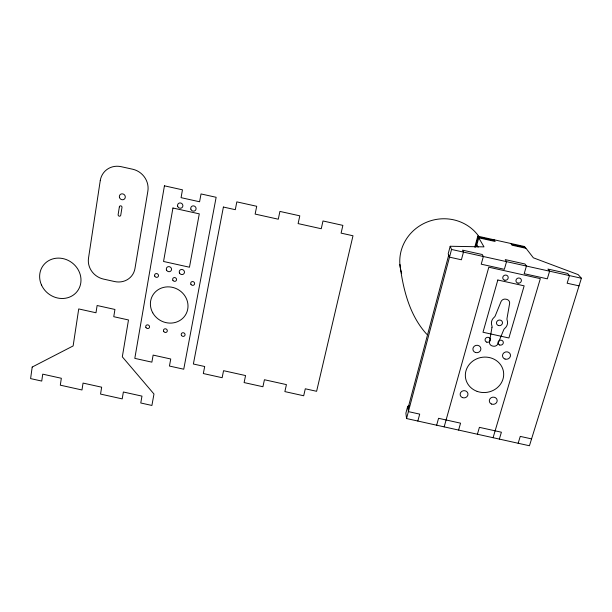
<?xml version="1.0" encoding="UTF-8"?>
<svg xmlns="http://www.w3.org/2000/svg" width="612" height="612" viewBox="0 0 612 612"><rect width="100%" height="100%" fill="white"/><g stroke="black" fill="none" stroke-linecap="round" stroke-linejoin="round"><path stroke-width="0.92" d="M409.566 406.062L407.699 406.322L405.886 413.161L406.544 418.539L529.441 445.758L581.4 278.238L578.141 274.62L533.366 257.813L526.037 248.311L512.045 245.205L510.813 243.484M525.8 248.258L524.453 246.506L477.781 236.163L484 246.873L450.195 246.261L448.183 253.85L449.506 257.155L461.402 259.786L463.475 252.106L462.55 250.147L482.256 254.516L483.358 256.505L481.231 264.185L504.364 269.311L506.545 261.645L505.237 259.61L524.935 263.979L526.419 266.052L524.186 273.702L547.319 278.827L549.607 271.192L547.916 269.066L567.615 273.434L569.474 275.591L567.14 283.226L579.036 285.858M407.974 408.426L448.703 255.158M406.544 418.539L451.549 249.459L450.195 246.261M417.835 421.041L419.702 414.125L408.388 411.616L407.699 406.322M474.774 247.172L477.781 236.163M475.493 247.118L478.263 236.989L494.603 240.615M476.32 246.705L478.745 237.831L495.154 241.465L494.06 239.774M436.647 425.21L438.559 418.302L460.553 423.167L458.595 430.068M444.174 426.87L488.804 267.214L540.335 278.636L493.081 437.702M477.406 434.229L479.41 427.344L501.404 432.217L499.346 439.095M518.157 443.256L520.261 436.394L531.568 438.896M511.425 244.341L525.119 247.378M451.549 249.459L581.4 278.238M426.832 334.32C409.436 315.371 403.117 289.216 399.896 264.384M476.825 244.861L478.11 247.194M401.648 273.289A43.284 41.295 -15.9 0 1 424.957 222.959A43.284 41.295 -15.9 0 1 479.41 237.249M32.199 367.047L30.6 378.599L41.738 381.069L42.725 374.154L61.338 378.27L60.313 385.178L81.977 389.974L83.048 383.081L101.661 387.197L100.544 394.082L122.201 398.879L123.372 392.001L141.976 396.125L140.768 402.987L151.906 405.458L153.972 394.006L122.316 356.827L128.489 319.961L113.763 316.702L114.941 309.458L97.117 305.51L95.985 312.763L78.719 308.938L73.134 345.933L32.199 367.047M100.246 180.647L88.495 258.249A18.322 16.952 37.3 0 0 103.459 279.08L114.612 281.551A18.291 16.975 36.5 0 0 134.961 268.538L147.859 191.196A18.857 17.71 45.3 0 0 132.689 169.233L121.138 166.678A18.888 17.687 45.9 0 0 100.246 180.647M119.363 206.871L118.139 214.598A1.369 1.278 42 0 0 119.241 216.166A1.369 1.278 42 0 0 120.755 215.179L121.987 207.453A1.369 1.285 42.9 0 0 120.878 205.869A1.369 1.285 42.9 0 0 119.363 206.871M491.979 327.298L489.493 341.878A4.032 3.733 -13 0 0 492.408 345.994L493.18 346.163A4.032 3.733 -13 0 0 497.969 343.753L503.676 329.891A4.054 3.756 -15 0 1 504.793 328.376A8.124 7.551 -15 0 0 507.164 320.191A4.077 3.787 -16.3 0 1 507.019 318.385L509.605 303.575A4.093 3.817 -17.3 0 0 506.667 299.352L505.887 299.184A4.093 3.817 -17.3 0 0 501.014 301.67L495.276 315.784A4.07 3.794 -15.1 0 1 494.167 317.307A8.124 7.551 -15 0 0 491.818 325.5A4.047 3.764 -13.7 0 1 491.979 327.298M164.429 185.826L134.808 358.372L151.875 362.151L153.13 355.098L170.74 358.999L169.447 366.045L183.745 369.212L216.143 197.286L201.027 193.943L199.588 201.769L181.076 197.668L182.46 189.827L164.429 185.826M172.936 208.011L163.549 261.477L189.468 267.222L199.29 213.856L172.936 208.011M223.395 207.047L193.377 364.01L204.699 366.512L203.322 373.542L222.141 377.711L223.556 370.688L245.565 375.561L244.104 382.577L262.923 386.738L264.43 379.738L286.431 384.611L284.871 391.603L303.69 395.765L305.296 388.788L316.611 391.298L352.994 235.765L341.091 233.126L342.873 225.377L322.991 220.97L321.254 228.735L298.113 223.602L299.796 215.829L279.913 211.423L278.284 219.211L255.135 214.078L256.711 206.282L236.821 201.876L235.299 209.687L223.395 207.047M497.816 280.005L482.998 332.247L508.901 337.985L524.155 285.842L497.816 280.005M41.494 285.001A21.366 19.469 37.6 0 0 77.15 291.457A21.366 19.469 37.6 0 0 62.294 258.455A21.366 19.469 37.6 0 0 41.494 285.001M119.439 197.37A3.075 2.884 44.2 0 0 124.435 199.038A3.075 2.884 44.2 0 0 123.096 193.973A3.075 2.884 44.2 0 0 119.439 197.37M172.875 280.273A1.997 1.874 31.1 0 0 176.271 280.541A1.997 1.874 31.1 0 0 174.65 277.557A1.997 1.874 31.1 0 0 172.875 280.273M163.786 331.574A1.958 1.813 27.1 0 0 167.122 331.528A1.958 1.813 27.1 0 0 165.24 328.782A1.958 1.813 27.1 0 0 163.786 331.574M145.939 327.481A1.958 1.813 28.8 0 0 149.274 327.749A1.958 1.813 28.8 0 0 147.653 324.85A1.958 1.813 28.8 0 0 145.939 327.481M181.542 335.506A1.958 1.821 25.3 0 0 184.878 335.46A1.958 1.821 25.3 0 0 183.003 332.714A1.958 1.821 25.3 0 0 181.542 335.506M154.737 276.096A1.997 1.867 32.9 0 0 158.11 276.693A1.997 1.867 32.9 0 0 156.779 273.579A1.997 1.867 32.9 0 0 154.737 276.096M190.921 284.274A1.989 1.874 29 0 0 194.325 284.542A1.989 1.874 29 0 0 192.711 281.558A1.989 1.874 29 0 0 190.921 284.274M152.725 312.778A19.102 17.817 29 0 0 185.298 315.257A19.102 17.817 29 0 0 169.578 286.913A19.102 17.817 29 0 0 152.725 312.778M177.648 206.229A2.731 2.601 40.8 0 0 182.169 207.491A2.731 2.601 40.8 0 0 180.823 203.023A2.731 2.601 40.8 0 0 177.648 206.229M190.845 209.151A2.731 2.609 39.5 0 0 195.358 210.413A2.731 2.609 39.5 0 0 194.027 205.953A2.731 2.609 39.5 0 0 190.845 209.151M166.617 270.252A2.67 2.509 32.7 0 0 171.161 270.611A2.67 2.509 32.7 0 0 168.981 266.61A2.67 2.509 32.7 0 0 166.617 270.252M179.546 273.12A2.67 2.509 31.3 0 0 184.09 273.472A2.67 2.509 31.3 0 0 181.925 269.471A2.67 2.509 31.3 0 0 179.546 273.12M498.512 325.561A3.029 2.815 -15 0 0 502.437 322.195A3.029 2.815 -15 0 0 497.495 320.787A3.029 2.815 -15 0 0 498.512 325.561M477.146 391.382A19.224 17.687 -10 0 0 503.531 372.035A19.224 17.687 -10 0 0 472.862 361.049A19.224 17.687 -10 0 0 477.146 391.382M462.42 397.601A3.94 3.618 -7.2 0 0 467.981 393.86A3.94 3.618 -7.2 0 0 461.785 391.366A3.94 3.618 -7.2 0 0 462.42 397.601M475.47 352.512A4.009 3.718 -11.1 0 0 480.833 348.289A4.009 3.718 -11.1 0 0 474.354 346.17A4.009 3.718 -11.1 0 0 475.47 352.512M505.053 359.068A4.024 3.703 -13.1 0 0 510.462 354.853A4.024 3.703 -13.1 0 0 503.997 352.734A4.024 3.703 -13.1 0 0 505.053 359.068M491.566 404.058A3.955 3.603 -9.3 0 0 497.173 400.325A3.955 3.603 -9.3 0 0 490.985 397.838A3.955 3.603 -9.3 0 0 491.566 404.058M504.885 280.227A2.754 2.578 -19.9 0 0 508.098 276.785A2.754 2.578 -19.9 0 0 503.477 275.981A2.754 2.578 -19.9 0 0 504.885 280.227M518.058 283.142A2.762 2.578 -20.5 0 0 521.286 279.707A2.762 2.578 -20.5 0 0 516.666 278.904A2.762 2.578 -20.5 0 0 518.058 283.142M486.792 342.154A2.685 2.494 -12.7 0 0 490.373 339.293A2.685 2.494 -12.7 0 0 486.035 337.901A2.685 2.494 -12.7 0 0 486.792 342.154M499.706 345.015A2.693 2.486 -13.6 0 0 503.301 342.154A2.693 2.486 -13.6 0 0 498.964 340.769A2.693 2.486 -13.6 0 0 499.706 345.015"/></g></svg>
